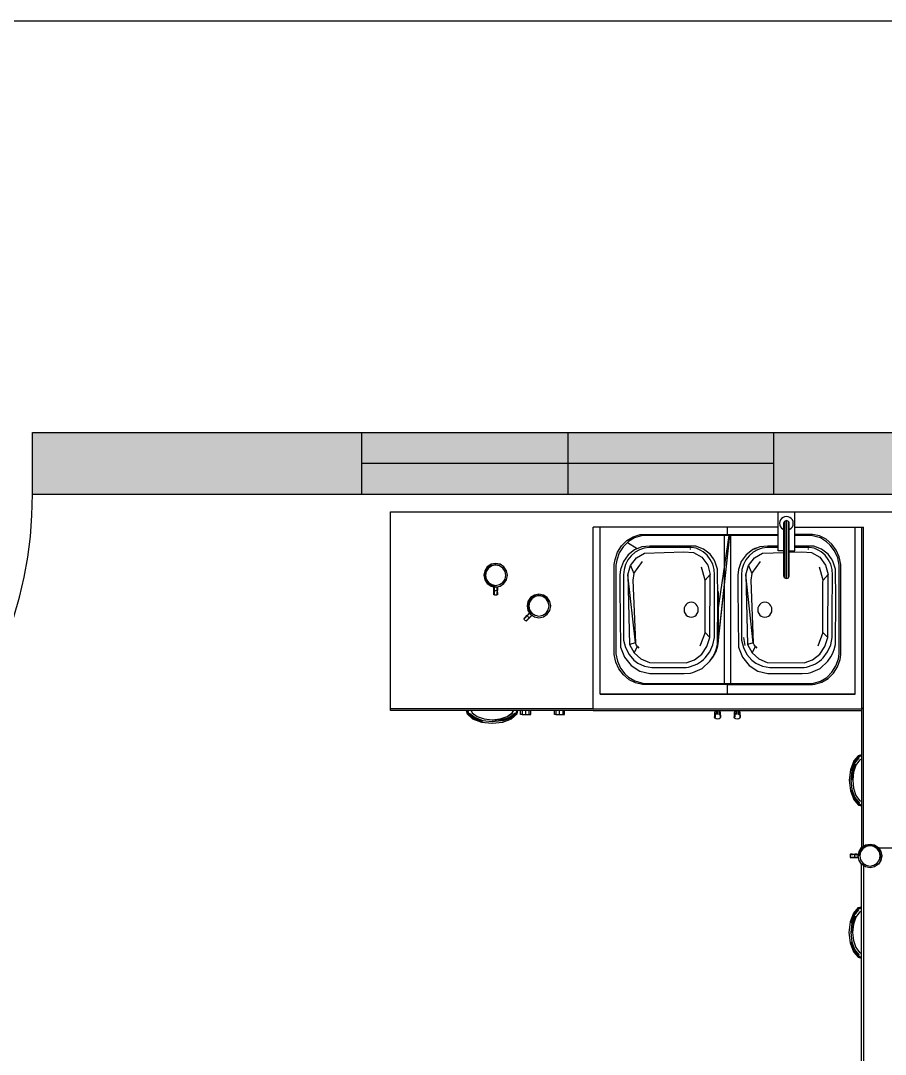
# Model space of a CAD drawing. Header units: millimetres. Extents: x 15734 to 38872, y 8066 to 23066.
# Drawn here: x 35093 to 37193, y 20556 to 23066 of the extents above; entities that cross this region are included whole.
import ezdxf

# ---------------------------------------------------------------- set-up
doc = ezdxf.new("R2010")
doc.units = ezdxf.units.MM
doc.header["$MEASUREMENT"] = 0
doc.layers.get('0').update_dxf_attribs({"color": 4})
for name, color, linetype in [('Door', 6, 'Continuous'), ('Kitchen', 4, 'Continuous'), ('Wall', 10, 'Continuous'), ('Window Glass', 5, 'Continuous')]:
    doc.layers.add(name, color=color, linetype=linetype)

# ---------------------------------------------------------------- blocks, each defined once
blk = doc.blocks.new('m_93')
for p, q in [((-81.644821, -11.251259), (-81.644821, 0)), ((-76.892472, -11.251163), (-76.892472, 0)), ((-193.383694, 0), (0.009966, 0)), ((-193.383694, -57.305479), (-193.383694, 0)), ((-81.181336, -2.815723), (-81.248832, -3.328418)), ((-80.983496, -2.33798), (-81.181336, -2.815723)), ((-80.668855, -1.927828), (-80.983496, -2.33798)), ((-80.25868, -1.612997), (-80.668855, -1.927828)), ((-79.781151, -1.415133), (-80.25868, -1.612997)), ((-80.060745, -3.328705), (-79.828906, -2.768349)), ((-79.268933, -2.536225), (-79.828906, -2.768349)), ((-79.828906, -2.768349), (-79.551769, -2.653408)), ((-79.828906, -2.768349), (-79.828906, -4.889154)), ((-79.268933, -1.347661), (-79.781151, -1.415133)), ((-78.756142, -1.415133), (-79.268933, -1.347661)), ((-79.268933, -4.717469), (-79.268933, -2.536225)), ((-79.268933, -2.536225), (-78.975106, -2.657723)), ((-78.708792, -2.768159), (-79.268933, -2.536225)), ((-78.278613, -1.612997), (-78.756142, -1.415133)), ((-78.708792, -4.888773), (-78.708792, -2.768159)), ((-78.708792, -2.768159), (-78.611827, -3.001952)), ((-78.476572, -3.328037), (-78.708792, -2.768159)), ((-77.868462, -1.927828), (-78.278613, -1.612997)), ((-77.553797, -2.33798), (-77.868462, -1.927828)), ((-77.355957, -2.815723), (-77.553797, -2.33798)), ((-77.288485, -3.328418), (-77.355957, -2.815723)), ((-81.644821, -4.404974), (-134.929395, -4.404974)), ((-134.929395, -56.820798), (-134.929395, -4.404974)), ((-132.975102, -52.528023), (-132.975102, -4.404974)), ((-96.211338, -6.510067), (-96.211338, -4.404974)), ((-81.248832, -3.328418), (-81.181336, -3.841018)), ((-81.181336, -3.841018), (-80.983496, -4.318738)), ((-80.983496, -4.318738), (-80.668855, -4.729008)), ((-80.668855, -4.729008), (-80.25868, -5.043745)), ((-80.25868, -5.043745), (-80.060745, -5.126071)), ((-80.060745, -3.328705), (-79.940534, -3.038096)), ((-80.060745, -5.303311), (-80.060745, -3.328705)), ((-80.059576, -6.335067), (-80.060745, -5.303311)), ((-79.828906, -4.889154), (-79.827643, -5.997371)), ((-79.267669, -5.857324), (-79.268933, -4.717469)), ((-79.267669, -7.16865), (-79.267669, -5.857324)), ((-78.707528, -5.996871), (-78.708792, -4.888773)), ((-78.476572, -5.302643), (-78.476572, -3.328037)), ((-78.476572, -5.125498), (-78.278613, -5.043745)), ((-78.47538, -6.334471), (-78.476572, -5.302643)), ((-78.278613, -5.043745), (-77.868462, -4.729008)), ((-77.868462, -4.729008), (-77.553797, -4.318738)), ((-77.553797, -4.318738), (-77.355957, -3.841018)), ((-77.355957, -3.841018), (-77.288485, -3.328418)), ((-76.892472, -4.404878), (-57.033778, -4.404878)), ((-59.447456, -52.528023), (-59.447456, -4.404878)), ((-57.518363, -56.664157), (-57.518363, -4.404878)), ((-57.033778, -96.397662), (-57.033778, -4.404878)), ((-126.771093, -9.799027), (-125.240517, -8.297848)), ((-124.813175, -8.59034), (-126.321292, -10.069442)), ((-125.240517, -8.297848), (-123.41826, -7.210064)), ((-125.062299, -8.834672), (-122.256923, -10.618758)), ((-123.017764, -7.518553), (-124.813175, -8.59034)), ((-123.41826, -7.210064), (-121.413875, -6.601166)), ((-121.042872, -6.918645), (-123.017764, -7.518553)), ((-121.413875, -6.601166), (-120.71991, -6.510067)), ((-120.359183, -6.828808), (-121.042872, -6.918645)), ((-120.71991, -6.510067), (-96.211338, -6.510067)), ((-96.211338, -6.828808), (-120.359183, -6.828808)), ((-99.059677, -28.937196), (-95.746184, -6.828808)), ((-98.952627, -37.917185), (-95.617295, -6.828808)), ((-98.952627, -37.591982), (-95.620418, -6.828808)), ((-97.129894, -49.501848), (-97.129894, -6.828808)), ((-96.252919, -6.510734), (-94.994927, -6.510067)), ((-96.252919, -6.828808), (-96.252919, -6.510734)), ((-81.644821, -6.828808), (-96.252919, -6.828808)), ((-96.211338, -6.510067), (-96.211338, -6.828808)), ((-95.292568, -49.501848), (-95.292568, -6.828808)), ((-94.994927, -6.510067), (-81.644821, -6.510067)), ((-80.059576, -7.522058), (-80.059576, -6.335067)), ((-80.058503, -8.824014), (-80.059576, -7.522058)), ((-80.058503, -10.196376), (-80.058503, -8.824014)), ((-79.827643, -5.997371), (-79.827643, -7.272267)), ((-79.827643, -7.272267), (-79.82657, -8.670592)), ((-79.82657, -8.670592), (-79.82657, -10.144639)), ((-79.266596, -8.606839), (-79.267669, -7.16865)), ((-79.266596, -10.122943), (-79.266596, -8.606839)), ((-78.707528, -7.271862), (-78.707528, -5.996871)), ((-78.706455, -8.670115), (-78.707528, -7.271862)), ((-78.706455, -10.144138), (-78.706455, -8.670115)), ((-78.47538, -8.823347), (-78.47538, -6.334471)), ((-78.47383, -10.195708), (-78.47538, -8.823347)), ((-71.744228, -6.510067), (-76.892472, -6.510067)), ((-72.104979, -6.828808), (-76.892472, -6.828808)), ((-69.468761, -7.558799), (-72.104979, -6.828808)), ((-69.714737, -6.985926), (-71.744228, -6.510067)), ((-67.838478, -7.934189), (-69.714737, -6.985926)), ((-67.689443, -8.640241), (-69.468761, -7.558799)), ((-66.211725, -9.305954), (-67.838478, -7.934189)), ((-66.653896, -9.583592), (-67.689443, -8.640241)), ((-128.66416, -13.712215), (-127.935744, -11.640811)), ((-127.468753, -11.884069), (-128.186417, -13.924908)), ((-127.935744, -11.640811), (-126.771093, -9.799027)), ((-126.321292, -10.069442), (-127.468753, -11.884069)), ((-123.055268, -10.939359), (-124.895907, -12.405562)), ((-122.904206, -11.687684), (-124.017, -12.664556)), ((-120.902348, -10.074615), (-123.055268, -10.939359)), ((-121.631646, -10.944915), (-122.904206, -11.687684)), ((-122.487498, -13.279986), (-120.144725, -11.912608)), ((-120.257998, -10.470414), (-121.631646, -10.944915)), ((-118.607521, -9.879589), (-120.902348, -10.074615)), ((-118.825007, -10.276174), (-120.257998, -10.470414)), ((-120.144725, -11.912608), (-108.87568, -11.554599)), ((-108.20849, -10.286903), (-118.825007, -10.276174)), ((-108.94835, -9.879589), (-118.607521, -9.879589)), ((-105.356741, -9.953999), (-108.94835, -9.879589)), ((-108.87568, -11.554599), (-106.098628, -11.785054)), ((-106.732321, -10.25517), (-108.20849, -10.286903)), ((-107.124424, -10.667371), (-106.807614, -10.693741)), ((-105.287099, -10.535645), (-106.732321, -10.25517)), ((-106.098628, -11.785054), (-103.687883, -13.126278)), ((-103.140807, -10.76436), (-105.356741, -9.953999)), ((-103.917194, -11.119723), (-105.287099, -10.535645)), ((-103.279209, -11.519527), (-103.917194, -11.119723)), ((-102.13995, -12.506151), (-103.279209, -11.519527)), ((-101.252628, -12.23731), (-103.140807, -10.76436)), ((-89.048839, -10.939359), (-90.889454, -12.405562)), ((-88.897753, -11.687684), (-90.010548, -12.664556)), ((-89.163757, -11.03096), (-89.062786, -10.846185)), ((-89.062786, -10.846185), (-89.102936, -10.982513)), ((-89.062786, -10.846185), (-88.941026, -10.801768)), ((-86.895895, -10.074615), (-89.048839, -10.939359)), ((-88.941026, -10.801768), (-88.488579, -10.63652)), ((-87.625194, -10.944915), (-88.897753, -11.687684)), ((-88.488579, -10.63652), (-88.363481, -10.605263)), ((-88.481045, -13.279986), (-86.138273, -11.912608)), ((-87.977052, -10.508895), (-88.363481, -10.605263)), ((-88.363481, -10.605263), (-88.113284, -10.542869)), ((-88.113284, -10.542869), (-87.977052, -10.508895)), ((-86.251569, -10.470414), (-87.625194, -10.944915)), ((-84.601069, -9.879589), (-86.895895, -10.074615)), ((-84.818459, -10.276174), (-86.251569, -10.470414)), ((-86.138273, -11.912608), (-80.057311, -11.719441)), ((-81.644821, -10.279393), (-84.818459, -10.276174)), ((-81.644821, -9.879589), (-84.601069, -9.879589)), ((-81.563854, -11.251259), (-81.644821, -11.251259)), ((-81.326461, -11.251259), (-81.563854, -11.251259)), ((-80.94883, -11.251259), (-81.326461, -11.251259)), ((-80.456734, -11.251259), (-80.94883, -11.251259)), ((-80.058503, -11.251259), (-80.456734, -11.251259)), ((-80.057431, -11.592579), (-80.058503, -10.196376)), ((-80.057431, -12.96494), (-80.057431, -11.592579)), ((-79.82657, -10.144639), (-79.825378, -11.644149)), ((-79.825378, -11.644149), (-79.825378, -13.118171)), ((-79.265332, -11.66532), (-79.266596, -10.122943)), ((-79.265332, -13.181448), (-79.265332, -11.66532)), ((-78.705263, -11.643648), (-78.706455, -10.144138)), ((-78.705263, -13.117671), (-78.705263, -11.643648)), ((-78.47383, -11.591887), (-78.47383, -10.195708)), ((-78.47383, -11.251259), (-76.973439, -11.251259)), ((-78.472758, -12.964248), (-78.47383, -11.591887)), ((-78.47333, -11.669039), (-74.869228, -11.554599)), ((-76.973439, -11.251259), (-76.892472, -11.251163)), ((-74.941898, -9.879589), (-76.892472, -9.879589)), ((-74.202061, -10.286903), (-76.892472, -10.284185)), ((-71.350289, -9.953999), (-74.941898, -9.879589)), ((-74.869228, -11.554599), (-72.092176, -11.785054)), ((-72.725868, -10.25517), (-74.202061, -10.286903)), ((-73.117972, -10.667371), (-72.801161, -10.693741)), ((-71.28067, -10.535645), (-72.725868, -10.25517)), ((-72.092176, -11.785054), (-69.681454, -13.126278)), ((-69.134379, -10.76436), (-71.350289, -9.953999)), ((-69.910741, -11.119723), (-71.28067, -10.535645)), ((-69.272757, -11.519527), (-69.910741, -11.119723)), ((-68.133593, -12.506151), (-69.272757, -11.519527)), ((-67.246294, -12.23731), (-69.134379, -10.76436)), ((-65.379095, -11.283111), (-66.653896, -9.583592)), ((-64.91797, -11.030864), (-66.211725, -9.305954)), ((-64.498043, -13.24327), (-65.379095, -11.283111)), ((-64.023638, -13.020301), (-64.91797, -11.030864)), ((-163.089252, -14.885258), (-164.394141, -15.14492)), ((-161.784375, -15.14492), (-163.089252, -14.885258)), ((-128.889561, -15.172171), (-128.66416, -13.712215)), ((-128.186417, -13.924908), (-128.408504, -15.363383)), ((-126.278711, -14.357233), (-127.094341, -16.639948)), ((-124.895907, -12.405562), (-126.278711, -14.357233)), ((-124.938274, -13.844442), (-125.638867, -15.193748)), ((-124.017, -12.664556), (-124.938274, -13.844442)), ((-124.188566, -15.460062), (-122.487498, -13.279986)), ((-123.255372, -17.836904), (-120.758486, -14.310741)), ((-103.687883, -13.126278), (-101.970697, -15.357136)), ((-101.209474, -13.714051), (-102.13995, -12.506151)), ((-100.264073, -13.520598), (-101.252628, -12.23731)), ((-100.521684, -15.103817), (-101.209474, -13.714051)), ((-99.863577, -14.239263), (-100.264073, -13.520598)), ((-99.099207, -16.588759), (-99.863577, -14.239263)), ((-92.272258, -14.357233), (-93.087888, -16.639948)), ((-90.889454, -12.405562), (-92.272258, -14.357233)), ((-90.931845, -13.844442), (-91.632414, -15.193748)), ((-90.010548, -12.664556), (-90.931845, -13.844442)), ((-90.182138, -15.460062), (-88.481045, -13.279986)), ((-89.24892, -17.836904), (-86.752057, -14.310741)), ((-80.056358, -14.266801), (-80.057431, -12.96494)), ((-80.056358, -16.485643), (-80.056358, -14.266801)), ((-79.825378, -13.118171), (-79.824305, -14.516401)), ((-79.824305, -14.516401), (-79.824305, -16.899514)), ((-79.264164, -14.619636), (-79.265332, -13.181448)), ((-79.264164, -17.070794), (-79.264164, -14.619636)), ((-78.704095, -14.51602), (-78.705263, -13.117671)), ((-78.704095, -16.899109), (-78.704095, -14.51602)), ((-78.472758, -15.453219), (-78.472758, -12.964248)), ((-69.681454, -13.126278), (-67.964268, -15.357136)), ((-67.202926, -13.714051), (-68.133593, -12.506151)), ((-66.25762, -13.520598), (-67.246294, -12.23731)), ((-66.515231, -15.103817), (-67.202926, -13.714051)), ((-65.857029, -14.239263), (-66.25762, -13.520598)), ((-65.092778, -16.588759), (-65.857029, -14.239263)), ((-64.055658, -15.363383), (-64.498043, -13.24327)), ((-63.574815, -15.172171), (-64.023638, -13.020301)), ((-166.239548, -16.990828), (-166.499114, -18.296098)), ((-165.500391, -15.88428), (-166.239548, -16.990828)), ((-166.205073, -18.296098), (-165.96787, -17.103314)), ((-165.96787, -17.103314), (-166.112209, -17.043543)), ((-165.789449, -17.177248), (-166.012013, -18.296098)), ((-165.96787, -17.103314), (-165.292478, -16.092181)), ((-165.155959, -16.228819), (-165.789449, -17.177248)), ((-164.394141, -15.14492), (-165.500391, -15.88428)), ((-165.292478, -16.092181), (-165.402925, -15.981745)), ((-165.292478, -16.092181), (-164.281643, -15.416598)), ((-164.207709, -15.595126), (-165.155959, -16.228819)), ((-164.281643, -15.416598), (-164.341402, -15.272259)), ((-164.281643, -15.416598), (-163.089252, -15.179395)), ((-163.089252, -15.372562), (-164.207709, -15.595126)), ((-163.089252, -15.179395), (-163.089252, -15.023136)), ((-163.089252, -15.179395), (-161.896873, -15.416598)), ((-161.970794, -15.595126), (-163.089252, -15.372562)), ((-161.022556, -16.228819), (-161.970794, -15.595126)), ((-160.678125, -15.88428), (-161.784375, -15.14492)), ((-160.389066, -17.177248), (-161.022556, -16.228819)), ((-159.938967, -16.990828), (-160.678125, -15.88428)), ((-160.166502, -18.296098), (-160.389066, -17.177248)), ((-159.679389, -18.296098), (-159.938967, -16.990828)), ((-128.889561, -41.158485), (-128.889561, -15.172171)), ((-128.408504, -15.363383), (-128.408504, -40.967178)), ((-127.094341, -16.639948), (-127.288962, -18.254089)), ((-126.086331, -16.6502), (-126.269532, -18.169617)), ((-125.638867, -15.193748), (-126.086331, -16.6502)), ((-125.015927, -18.150091), (-124.188566, -15.460062)), ((-124.188566, -15.460062), (-123.255372, -17.836904)), ((-123.255372, -17.836904), (-123.567963, -19.721961)), ((-102.6963, -19.711137), (-103.710342, -16.002345)), ((-101.970697, -15.357136), (-101.215244, -18.122959)), ((-100.112987, -16.602158), (-100.521684, -15.103817)), ((-99.994731, -18.156743), (-100.112987, -16.602158)), ((-99.029112, -25.202059), (-99.099207, -16.588759)), ((-93.087888, -16.639948), (-93.282509, -18.254089)), ((-92.079878, -16.6502), (-92.263079, -18.169617)), ((-91.632414, -15.193748), (-92.079878, -16.6502)), ((-91.009474, -18.150091), (-90.182138, -15.460062)), ((-90.182138, -15.460062), (-89.24892, -17.836904)), ((-89.24892, -17.836904), (-89.561534, -19.721961)), ((-80.055166, -17.326951), (-80.056358, -16.485643)), ((-80.055166, -18.46025), (-80.055166, -17.326951)), ((-79.824305, -16.899514), (-79.822946, -17.803216)), ((-79.822946, -17.803216), (-79.822946, -19.020319)), ((-79.262781, -18.000292), (-79.264164, -17.070794)), ((-78.702832, -17.802739), (-78.704095, -16.899109)), ((-78.702832, -19.019913), (-78.702832, -17.802739)), ((-78.471375, -16.484952), (-78.472758, -15.453219)), ((-78.471375, -18.459558), (-78.471375, -16.484952)), ((-68.689847, -19.711137), (-69.703913, -16.002345)), ((-67.964268, -15.357136), (-67.208791, -18.122959)), ((-66.10663, -16.602158), (-66.515231, -15.103817)), ((-65.988279, -18.156743), (-66.10663, -16.602158)), ((-65.02266, -25.202059), (-65.092778, -16.588759)), ((-64.055658, -40.967178), (-64.055658, -15.363383)), ((-63.574815, -41.158485), (-63.574815, -15.172171)), ((-166.499114, -18.296098), (-166.239548, -19.601273)), ((-166.361332, -18.296098), (-166.205073, -18.296098)), ((-166.239548, -19.601273), (-165.500391, -20.707822)), ((-166.205073, -18.296098), (-165.96787, -19.488764)), ((-165.96787, -19.488764), (-166.112209, -19.548535)), ((-166.012013, -18.296098), (-165.789449, -19.414854)), ((-165.96787, -19.488764), (-165.292478, -20.499897)), ((-165.789449, -19.414854), (-165.155959, -20.363283)), ((-165.500391, -20.707822), (-164.394141, -21.447158)), ((-165.292478, -20.499897), (-165.402925, -20.610356)), ((-165.292478, -20.499897), (-164.281643, -21.17548)), ((-165.155959, -20.363283), (-164.207709, -20.997071)), ((-161.970794, -20.997071), (-161.022556, -20.363283)), ((-161.784375, -21.447158), (-160.678125, -20.707822)), ((-161.022556, -20.363283), (-160.389066, -19.414854)), ((-160.678125, -20.707822), (-159.938967, -19.601273)), ((-160.389066, -19.414854), (-160.166502, -18.296098)), ((-159.938967, -19.601273), (-159.679389, -18.296098)), ((-127.288962, -18.254089), (-127.278233, -19.073152)), ((-127.278233, -19.073152), (-127.278233, -22.137594)), ((-126.269532, -18.169617), (-126.25947, -36.247849)), ((-125.015927, -18.150091), (-124.501753, -38.291406)), ((-122.817374, -37.795305), (-125.015927, -18.150091)), ((-123.567963, -19.721961), (-122.817374, -37.795305)), ((-102.73993, -20.365429), (-102.6963, -19.711137)), ((-102.73993, -34.813666), (-102.73993, -20.365429)), ((-101.215244, -18.122959), (-102.6963, -19.711137)), ((-101.335836, -36.286235), (-101.215244, -18.122959)), ((-100.046969, -29.345798), (-99.994731, -18.156743)), ((-93.282509, -18.254089), (-93.27178, -19.073152)), ((-93.27178, -19.073152), (-93.27178, -22.137594)), ((-92.263079, -18.169617), (-92.253018, -36.247849)), ((-91.009474, -18.150091), (-90.495301, -38.291406)), ((-88.810945, -37.795305), (-91.009474, -18.150091)), ((-89.561534, -19.721961), (-88.810945, -37.795305)), ((-79.822946, -19.020319), (-80.055166, -18.46025)), ((-79.822946, -19.020319), (-79.262781, -19.252157)), ((-79.262781, -19.252157), (-79.262781, -18.000292)), ((-79.262781, -19.252157), (-78.702832, -19.019913)), ((-78.702832, -19.019913), (-78.471375, -18.459558)), ((-68.733502, -20.365429), (-68.689847, -19.711137)), ((-68.733502, -34.813666), (-68.733502, -20.365429)), ((-67.208791, -18.122959), (-68.689847, -19.711137)), ((-67.329502, -36.286235), (-67.208791, -18.122959)), ((-66.040421, -29.345798), (-65.988279, -18.156743)), ((-164.394141, -21.447158), (-163.089252, -21.706843)), ((-164.281643, -21.17548), (-164.341402, -21.319818)), ((-164.281643, -21.17548), (-163.089252, -21.412682)), ((-164.207709, -20.997071), (-163.089252, -21.219635)), ((-163.561225, -23.914551), (-163.561225, -21.612882)), ((-163.561225, -22.087407), (-163.495994, -22.056937)), ((-163.561225, -22.696471), (-163.495994, -22.696471)), ((-163.561225, -23.305559), (-163.495994, -23.335933)), ((-163.537205, -21.617675), (-163.532913, -21.618557)), ((-163.532913, -21.618557), (-163.525582, -21.620011)), ((-163.495994, -22.056937), (-163.495994, -21.625876)), ((-163.317681, -22.034669), (-163.495994, -22.056937)), ((-163.495994, -22.056937), (-163.495994, -22.696471)), ((-163.495994, -22.696471), (-163.495994, -23.335933)), ((-163.495994, -22.696471), (-162.652242, -22.696471)), ((-163.495994, -23.335933), (-163.495994, -23.804092)), ((-163.495994, -23.335933), (-163.317681, -23.358297)), ((-163.317681, -21.661424), (-163.445998, -21.635842)), ((-163.089252, -21.706843), (-163.317681, -21.661424)), ((-163.089252, -21.219635), (-161.970794, -20.997071)), ((-163.089252, -21.706843), (-161.784375, -21.447158)), ((-162.947464, -21.678614), (-162.652242, -21.619916)), ((-162.830568, -21.655369), (-162.622357, -21.613955)), ((-162.652242, -22.056937), (-162.830568, -22.034669)), ((-162.652242, -23.335933), (-162.830568, -23.358297)), ((-162.622357, -21.613955), (-162.652242, -21.619916)), ((-162.652242, -21.619916), (-162.652242, -22.056937)), ((-162.652242, -22.696471), (-162.652242, -22.056937)), ((-162.652242, -22.056937), (-162.587011, -22.087407)), ((-162.652242, -22.696471), (-162.652242, -23.335933)), ((-162.587011, -22.696471), (-162.652242, -22.696471)), ((-162.652242, -23.335933), (-162.587011, -23.305559)), ((-162.652242, -23.804092), (-162.652242, -23.335933)), ((-162.622357, -21.613955), (-162.587011, -21.606922)), ((-162.587011, -21.606922), (-162.587011, -22.087407)), ((-162.587011, -22.087407), (-162.587011, -22.696471)), ((-162.587011, -23.305559), (-162.587011, -22.696471)), ((-162.587011, -23.305559), (-162.587011, -23.914551)), ((-150.619531, -23.738074), (-151.92442, -23.997664)), ((-149.314642, -23.997664), (-150.619531, -23.738074)), ((-127.278233, -22.137594), (-127.075196, -39.026761)), ((-99.047756, -22.915721), (-98.952627, -23.132515)), ((-98.952627, -23.132515), (-98.952627, -37.591982)), ((-93.27178, -22.137594), (-93.068743, -39.026761)), ((-163.495994, -23.975491), (-163.561225, -23.914551)), ((-163.317681, -24.020123), (-163.495994, -23.975491)), ((-163.074124, -24.036431), (-163.317681, -24.020123)), ((-162.830568, -24.020123), (-163.074124, -24.036431)), ((-162.652242, -23.975491), (-162.830568, -24.020123)), ((-162.587011, -23.914551), (-162.652242, -23.975491)), ((-153.769827, -25.843548), (-154.029393, -27.148819)), ((-153.030658, -24.737), (-153.769827, -25.843548)), ((-153.735352, -27.148819), (-153.498245, -25.956154)), ((-153.498245, -25.956154), (-153.642583, -25.896287)), ((-153.319812, -26.030087), (-153.54228, -27.148819)), ((-153.498245, -25.956154), (-152.822757, -24.94502)), ((-152.686239, -25.081539), (-153.319812, -26.030087)), ((-151.92442, -23.997664), (-153.030658, -24.737)), ((-152.822757, -24.94502), (-152.933193, -24.834466)), ((-152.822757, -24.94502), (-151.81191, -24.269438)), ((-151.738096, -24.447846), (-152.686239, -25.081539)), ((-151.81191, -24.269438), (-151.871681, -24.125004)), ((-151.81191, -24.269438), (-150.619531, -24.032116)), ((-150.619531, -24.225282), (-151.738096, -24.447846)), ((-150.619531, -24.032116), (-150.619531, -23.87588)), ((-150.619531, -24.032116), (-149.427247, -24.269438)), ((-149.501062, -24.447846), (-150.619531, -24.225282)), ((-148.552919, -25.081539), (-149.501062, -24.447846)), ((-149.427247, -24.269438), (-149.36738, -24.125004)), ((-149.427247, -24.269438), (-148.4164, -24.94502)), ((-148.208499, -24.737), (-149.314642, -23.997664)), ((-147.919345, -26.030087), (-148.552919, -25.081539)), ((-148.4164, -24.94502), (-148.305869, -24.834466)), ((-148.4164, -24.94502), (-147.740913, -25.956154)), ((-147.46933, -25.843548), (-148.208499, -24.737)), ((-147.696877, -27.148819), (-147.919345, -26.030087)), ((-147.209764, -27.148819), (-147.46933, -25.843548)), ((-108.172655, -26.703715), (-108.497763, -27.152824)), ((-107.749129, -26.359081), (-108.172655, -26.703715)), ((-107.255769, -26.142382), (-107.749129, -26.359081)), ((-106.726456, -26.068544), (-107.255769, -26.142382)), ((-106.197071, -26.142382), (-106.726456, -26.068544)), ((-105.703807, -26.359081), (-106.197071, -26.142382)), ((-105.280185, -26.703715), (-105.703807, -26.359081)), ((-104.955173, -27.152824), (-105.280185, -26.703715)), ((-99.135638, -38.234377), (-99.029112, -25.202059)), ((-86.9416, -26.703715), (-87.266612, -27.152824)), ((-86.517978, -26.359081), (-86.9416, -26.703715)), ((-86.024714, -26.142382), (-86.517978, -26.359081)), ((-85.495305, -26.068544), (-86.024714, -26.142382)), ((-84.965921, -26.142382), (-85.495305, -26.068544)), ((-84.472657, -26.359081), (-84.965921, -26.142382)), ((-84.04913, -26.703715), (-84.472657, -26.359081)), ((-83.724022, -27.152824), (-84.04913, -26.703715)), ((-65.12909, -38.234377), (-65.02266, -25.202059)), ((-154.06406, -29.926562), (-153.633499, -29.495907)), ((-154.029393, -27.148819), (-153.769827, -28.454089)), ((-153.565812, -29.520511), (-154.017878, -29.972648)), ((-153.891802, -27.148819), (-153.735352, -27.148819)), ((-153.769827, -28.454089), (-153.030658, -29.560637)), ((-153.735352, -27.148819), (-153.498245, -28.341508)), ((-153.498245, -28.341508), (-153.642583, -28.401375)), ((-153.633499, -29.495907), (-153.298044, -29.160356)), ((-153.633499, -29.495907), (-153.565812, -29.520511)), ((-153.261137, -29.215717), (-153.565812, -29.520511)), ((-153.565812, -29.520511), (-153.423929, -29.630851)), ((-153.54228, -27.148819), (-153.319812, -28.267574)), ((-153.498245, -28.341508), (-152.822757, -29.352641)), ((-153.319812, -28.267574), (-152.686239, -29.216122)), ((-153.279209, -29.188561), (-153.261137, -29.215717)), ((-153.261137, -29.215717), (-153.191209, -29.320311)), ((-153.030658, -29.560637), (-151.92442, -30.299997)), ((-152.916026, -29.637313), (-152.811432, -29.707217)), ((-152.811432, -29.707217), (-152.667475, -29.803419)), ((-152.686239, -29.216122), (-151.738096, -29.849791)), ((-149.501062, -29.849791), (-148.552919, -29.216122)), ((-149.314642, -30.299997), (-148.208499, -29.560637)), ((-148.552919, -29.216122), (-147.919345, -28.267574)), ((-148.208499, -29.560637), (-147.46933, -28.454089)), ((-147.919345, -28.267574), (-147.696877, -27.148819)), ((-147.46933, -28.454089), (-147.209764, -27.148819)), ((-108.70204, -27.675867), (-108.771777, -28.237104)), ((-108.771777, -28.237104), (-108.70204, -28.798437)), ((-108.497763, -27.152824), (-108.70204, -27.675867)), ((-108.70204, -28.798437), (-108.497763, -29.32148)), ((-108.497763, -29.32148), (-108.172655, -29.770612)), ((-108.172655, -29.770612), (-107.749129, -30.115223)), ((-105.703807, -30.115223), (-105.280185, -29.770612)), ((-105.280185, -29.770612), (-104.955173, -29.32148)), ((-104.750777, -27.675867), (-104.955173, -27.152824)), ((-104.955173, -29.32148), (-104.750777, -28.798437)), ((-104.681158, -28.237104), (-104.750777, -27.675867)), ((-104.750777, -28.798437), (-104.681158, -28.237104)), ((-100.046969, -36.247754), (-100.046969, -29.345798)), ((-87.470889, -27.675867), (-87.540627, -28.237104)), ((-87.540627, -28.237104), (-87.470889, -28.798437)), ((-87.266612, -27.152824), (-87.470889, -27.675867)), ((-87.470889, -28.798437), (-87.266612, -29.32148)), ((-87.266612, -29.32148), (-86.9416, -29.770612)), ((-86.9416, -29.770612), (-86.517978, -30.115223)), ((-84.472657, -30.115223), (-84.04913, -29.770612)), ((-84.04913, -29.770612), (-83.724022, -29.32148)), ((-83.519721, -27.675867), (-83.724022, -27.152824)), ((-83.724022, -29.32148), (-83.519721, -28.798437)), ((-83.450008, -28.237104), (-83.519721, -27.675867)), ((-83.519721, -28.798437), (-83.450008, -28.237104)), ((-66.040421, -36.247754), (-66.040421, -29.345798)), ((-154.809761, -30.672455), (-154.925108, -30.787897)), ((-154.925108, -30.787897), (-154.92208, -30.877137)), ((-154.92208, -30.877137), (-154.827547, -31.034755)), ((-154.827547, -31.034755), (-154.666806, -31.218552)), ((-154.49462, -30.357217), (-154.809761, -30.672455)), ((-154.800868, -30.755949), (-154.469919, -30.424905)), ((-154.666806, -31.218552), (-154.483009, -31.379294)), ((-154.49462, -30.357217), (-154.06406, -29.926562)), ((-154.469919, -30.424905), (-154.49462, -30.357217)), ((-154.483009, -31.379294), (-154.325485, -31.473827)), ((-154.017878, -29.972648), (-154.469919, -30.424905)), ((-154.469919, -30.424905), (-154.359675, -30.566787)), ((-154.325485, -31.473827), (-154.236222, -31.47695)), ((-154.236222, -31.47695), (-154.120899, -31.361532)), ((-153.873349, -31.021666), (-154.204297, -31.352734)), ((-154.120899, -31.361532), (-153.805661, -31.046295)), ((-154.06406, -29.926562), (-154.017878, -29.972648)), ((-154.017878, -29.972648), (-153.891802, -30.098819)), ((-153.873349, -31.021666), (-154.015231, -30.911326)), ((-153.891802, -30.098819), (-153.719521, -30.271101)), ((-153.421283, -30.569434), (-153.873349, -31.021666)), ((-153.805661, -31.046295), (-153.873349, -31.021666)), ((-153.805661, -31.046295), (-153.375101, -30.615616)), ((-153.719521, -30.271101), (-153.547359, -30.443358)), ((-153.547359, -30.443358), (-153.421283, -30.569434)), ((-153.421283, -30.569434), (-152.969241, -30.117273)), ((-153.375101, -30.615616), (-153.421283, -30.569434)), ((-153.375101, -30.615616), (-152.944541, -30.18496)), ((-152.969241, -30.117273), (-153.079486, -29.97539)), ((-152.969241, -30.117273), (-152.660251, -29.808211)), ((-152.944541, -30.18496), (-152.969241, -30.117273)), ((-152.944541, -30.18496), (-152.6294, -29.869628)), ((-152.6294, -29.869628), (-152.60489, -29.845214)), ((-152.60489, -29.845214), (-152.60849, -29.842782)), ((-151.92442, -30.299997), (-150.619531, -30.559563)), ((-151.738096, -29.849791), (-150.619531, -30.072355)), ((-150.619531, -30.072355), (-149.501062, -29.849791)), ((-150.619531, -30.559563), (-149.314642, -30.299997)), ((-107.749129, -30.115223), (-107.255769, -30.331921)), ((-107.255769, -30.331921), (-106.726456, -30.40576)), ((-106.726456, -30.40576), (-106.197071, -30.331921)), ((-106.197071, -30.331921), (-105.703807, -30.115223)), ((-86.517978, -30.115223), (-86.024714, -30.331921)), ((-86.024714, -30.331921), (-85.495305, -30.40576)), ((-85.495305, -30.40576), (-84.965921, -30.331921)), ((-84.965921, -30.331921), (-84.472657, -30.115223)), ((-102.73993, -34.813666), (-104.1919, -38.771486)), ((-101.335836, -36.286235), (-102.73993, -34.813666)), ((-68.733502, -34.813666), (-70.185447, -38.771486)), ((-67.329502, -36.286235), (-68.733502, -34.813666)), ((-126.25947, -36.247849), (-126.191998, -36.990428)), ((-126.191998, -36.990428), (-125.656629, -39.140439)), ((-122.817374, -37.795305), (-124.501753, -38.291406)), ((-124.501753, -38.291406), (-123.163963, -40.646767)), ((-122.535062, -38.341498), (-122.817374, -37.795305)), ((-122.211814, -38.861608), (-122.535062, -38.341498)), ((-102.17197, -38.847851), (-101.335836, -36.286235)), ((-101.395703, -40.379691), (-100.500107, -38.394928)), ((-100.500107, -38.394928), (-100.046969, -36.247754)), ((-99.510551, -39.741111), (-99.135638, -38.234377)), ((-99.080563, -38.732028), (-99.047756, -38.576078)), ((-99.047756, -38.576078), (-99.037195, -38.526654)), ((-99.037195, -38.526654), (-99.035263, -38.517379)), ((-99.035263, -38.517379), (-99.002838, -38.28144)), ((-99.002838, -38.28144), (-98.990822, -38.194132)), ((-98.990822, -38.194132), (-98.952627, -37.917185)), ((-92.253018, -36.247849), (-92.185545, -36.990428)), ((-92.185545, -36.990428), (-91.6502, -39.140439)), ((-91.687608, -36.20038), (-91.292978, -38.549614)), ((-88.810945, -37.795305), (-90.495301, -38.291406)), ((-90.495301, -38.291406), (-89.15751, -40.646767)), ((-88.52861, -38.341498), (-88.810945, -37.795305)), ((-88.205362, -38.861608), (-88.52861, -38.341498)), ((-68.165612, -38.847851), (-67.329502, -36.286235)), ((-67.38925, -40.379691), (-66.493559, -38.394928)), ((-66.493559, -38.394928), (-66.040421, -36.247754)), ((-65.504098, -39.741111), (-65.12909, -38.234377)), ((-128.440619, -43.310356), (-128.889561, -41.158485)), ((-128.408504, -40.967178), (-127.966213, -43.087411)), ((-127.075196, -39.026761), (-125.974512, -41.949606)), ((-125.656629, -39.140439), (-124.645114, -41.096687)), ((-124.645114, -41.096687), (-123.223448, -42.731547)), ((-123.163963, -40.646767), (-122.211814, -38.861608)), ((-123.163963, -40.646767), (-121.19081, -42.424011)), ((-122.211814, -38.861608), (-121.851063, -39.350486)), ((-105.752826, -42.644524), (-103.690338, -41.03477)), ((-103.690338, -41.03477), (-102.17197, -38.847851)), ((-102.688074, -42.101073), (-101.395703, -40.379691)), ((-100.461912, -41.849708), (-100.094247, -41.171288)), ((-100.385165, -41.82198), (-100.281453, -41.660165)), ((-100.281453, -41.660165), (-100.211907, -41.551757)), ((-100.211907, -41.551757), (-100.180459, -41.502642)), ((-100.180459, -41.502642), (-100.063467, -41.3203)), ((-100.094247, -41.171288), (-99.776745, -40.467381)), ((-100.063467, -41.3203), (-99.986816, -41.178703)), ((-99.986816, -41.178703), (-99.90995, -41.037011)), ((-99.90995, -41.037011), (-99.884677, -40.990233)), ((-99.884677, -40.990233), (-99.882126, -40.985536)), ((-99.882126, -40.985536), (-99.778509, -40.794325)), ((-99.778509, -40.794325), (-99.732805, -40.692973)), ((-99.776745, -40.467381), (-99.510551, -39.741111)), ((-99.732805, -40.692973), (-99.650193, -40.509963)), ((-99.650193, -40.509963), (-99.645901, -40.500378)), ((-99.645901, -40.500378), (-99.62821, -40.46123)), ((-99.62821, -40.46123), (-99.621773, -40.446973)), ((-99.621773, -40.446973), (-99.532318, -40.248632)), ((-99.532318, -40.248632), (-99.450875, -40.026354)), ((-99.450875, -40.026354), (-99.433399, -39.978718)), ((-99.433399, -39.978718), (-99.421191, -39.945411)), ((-99.421191, -39.945411), (-99.400974, -39.890241)), ((-99.400974, -39.890241), (-99.33877, -39.720702)), ((-99.33877, -39.720702), (-99.325872, -39.685535)), ((-99.325872, -39.685535), (-99.284363, -39.541101)), ((-99.284363, -39.541101), (-99.270988, -39.494443)), ((-99.270988, -39.494443), (-99.236512, -39.374304)), ((-99.236512, -39.374304), (-99.2203, -39.317774)), ((-99.2203, -39.317774), (-99.198246, -39.241123)), ((-99.198246, -39.241123), (-99.159956, -39.107704)), ((-99.159956, -39.107704), (-99.148917, -39.055657)), ((-99.148917, -39.055657), (-99.09277, -38.789749)), ((-99.09277, -38.789749), (-99.086714, -38.761043)), ((-99.086714, -38.761043), (-99.080563, -38.732028)), ((-93.068743, -39.026761), (-91.96806, -41.949606)), ((-91.6502, -39.140439), (-90.638662, -41.096687)), ((-90.638662, -41.096687), (-89.216996, -42.731547)), ((-89.15751, -40.646767), (-88.205362, -38.861608)), ((-89.15751, -40.646767), (-87.184382, -42.424011)), ((-88.205362, -38.861608), (-87.844634, -39.350486)), ((-71.746397, -42.644524), (-69.683886, -41.03477)), ((-69.683886, -41.03477), (-68.165612, -38.847851)), ((-68.681646, -42.101073), (-67.38925, -40.379691)), ((-66.45546, -41.849708), (-66.08789, -41.171288)), ((-66.08789, -41.171288), (-65.770316, -40.467381)), ((-65.770316, -40.467381), (-65.504098, -39.741111)), ((-64.277745, -42.405653), (-64.055658, -40.967178)), ((-63.800001, -42.618465), (-63.574815, -41.158485)), ((-127.546287, -45.299792), (-128.440619, -43.310356)), ((-127.966213, -43.087411), (-127.085066, -45.047545)), ((-125.974512, -41.949606), (-124.052835, -44.34824)), ((-124.052835, -44.34824), (-121.505857, -45.974517)), ((-123.223448, -42.731547), (-122.083497, -43.600297)), ((-122.083497, -43.600297), (-120.16573, -44.509268)), ((-121.19081, -42.424011), (-118.786335, -43.441891)), ((-120.16573, -44.509268), (-118.097854, -44.901466)), ((-118.786335, -43.441891), (-108.168745, -43.531155)), ((-108.168745, -43.531155), (-105.752826, -42.644524)), ((-107.521081, -44.795108), (-105.538774, -44.155168)), ((-105.538774, -44.155168), (-104.913855, -43.838286)), ((-104.913855, -43.838286), (-104.311514, -43.471384)), ((-104.311514, -43.471384), (-103.737116, -43.057322)), ((-103.737116, -43.057322), (-103.195215, -42.599797)), ((-103.559757, -45.134282), (-101.335836, -43.107223)), ((-103.195215, -42.599797), (-102.688074, -42.101073)), ((-101.335836, -43.107223), (-100.461912, -41.849708)), ((-100.889445, -42.465329), (-100.881434, -42.45615)), ((-100.881434, -42.45615), (-100.770998, -42.329883)), ((-100.770998, -42.329883), (-100.740624, -42.295122)), ((-100.740624, -42.295122), (-100.727725, -42.278027)), ((-100.727725, -42.278027), (-100.624514, -42.140627)), ((-100.624514, -42.140627), (-100.549126, -42.040324)), ((-100.549126, -42.040324), (-100.514365, -41.993952)), ((-100.514365, -41.993952), (-100.460744, -41.922545)), ((-100.460744, -41.922545), (-100.41728, -41.864752)), ((-100.41728, -41.864752), (-100.385165, -41.82198)), ((-91.96806, -41.949606), (-90.046382, -44.34824)), ((-90.046382, -44.34824), (-87.499404, -45.974517)), ((-89.216996, -42.731547), (-88.077045, -43.600297)), ((-88.077045, -43.600297), (-86.159277, -44.509268)), ((-87.184382, -42.424011), (-84.779883, -43.441891)), ((-86.159277, -44.509268), (-84.091401, -44.901466)), ((-84.779883, -43.441891), (-74.162293, -43.531155)), ((-74.162293, -43.531155), (-71.746397, -42.644524)), ((-73.514653, -44.795108), (-71.532321, -44.155168)), ((-71.532321, -44.155168), (-70.907426, -43.838286)), ((-70.907426, -43.838286), (-70.305085, -43.471384)), ((-70.305085, -43.471384), (-69.730664, -43.057322)), ((-69.730664, -43.057322), (-69.188762, -42.599797)), ((-69.553328, -45.134282), (-67.329502, -43.107128)), ((-69.188762, -42.599797), (-68.681646, -42.101073)), ((-67.329502, -43.107128), (-66.45546, -41.849708)), ((-66.142965, -46.261239), (-64.995504, -44.446587)), ((-64.995504, -44.446587), (-64.277745, -42.405653)), ((-64.528513, -44.689846), (-63.800001, -42.618465)), ((-126.252532, -47.024703), (-127.546287, -45.299792)), ((-127.085066, -45.047545), (-125.810361, -46.747064)), ((-124.625778, -48.396396), (-126.252532, -47.024703)), ((-125.810361, -46.747064), (-124.774814, -47.690439)), ((-121.505857, -45.974517), (-118.607521, -46.653509)), ((-118.607521, -46.653509), (-108.751846, -46.653509)), ((-118.097854, -44.901466), (-108.20849, -44.901466)), ((-108.751846, -46.653509), (-106.969524, -46.540618)), ((-108.20849, -44.901466), (-107.521081, -44.795108)), ((-106.969524, -46.540618), (-106.251455, -46.370125)), ((-106.251455, -46.370125), (-103.559757, -45.134282)), ((-87.499404, -45.974517), (-84.601069, -46.653509)), ((-84.601069, -46.653509), (-74.745417, -46.653509)), ((-84.091401, -44.901466), (-74.202061, -44.901466)), ((-74.745417, -46.653509), (-72.963095, -46.540618)), ((-74.202061, -44.901466), (-73.514653, -44.795108)), ((-72.963095, -46.540618), (-72.245026, -46.370125)), ((-72.245026, -46.370125), (-69.553328, -45.134282)), ((-67.650986, -47.74034), (-66.142965, -46.261239)), ((-67.223621, -48.032713), (-65.693164, -46.531534)), ((-65.693164, -46.531534), (-64.528513, -44.689846)), ((-124.774814, -47.690439), (-122.995496, -48.771786)), ((-122.749424, -49.344635), (-124.625778, -48.396396)), ((-122.995496, -48.771786), (-120.359183, -49.501848)), ((-120.71991, -49.820614), (-122.749424, -49.344635)), ((-97.469235, -49.820614), (-120.71991, -49.820614)), ((-120.359183, -49.501848), (-96.211338, -49.501848)), ((-96.211338, -49.819922), (-97.469235, -49.820614)), ((-96.252919, -52.528023), (-96.252919, -49.501848)), ((-96.252919, -49.501848), (-72.104979, -49.501848)), ((-96.252919, -49.820614), (-71.744228, -49.820614)), ((-96.211338, -49.501848), (-96.211338, -49.819922)), ((-72.104979, -49.501848), (-71.42129, -49.412012)), ((-71.744228, -49.820614), (-71.050382, -49.729395)), ((-71.42129, -49.412012), (-69.446492, -48.812103)), ((-71.050382, -49.729395), (-69.045997, -49.120497)), ((-69.446492, -48.812103), (-67.650986, -47.74034)), ((-69.045997, -49.120497), (-67.223621, -48.032713)), ((-132.975102, -52.528023), (-95.292568, -52.528023)), ((-96.211338, -52.528023), (-132.975102, -52.528023)), ((-97.129894, -52.528023), (-59.447456, -52.528023)), ((-59.447456, -52.528023), (-96.252919, -52.528023)), ((-193.383694, -57.305479), (-193.383694, -56.81827)), ((-134.929395, -56.820798), (-193.383694, -56.820798)), ((-134.929395, -57.305479), (-193.383694, -57.305479)), ((-171.548724, -57.305479), (-171.303511, -58.265042)), ((-171.212983, -58.244824), (-171.466112, -57.305479)), ((-171.450973, -57.305479), (-171.205759, -58.264947)), ((-171.115232, -58.244729), (-171.368265, -57.305479)), ((-171.303511, -58.265042), (-171.212983, -58.244824)), ((-171.303511, -58.265042), (-169.71699, -59.669518)), ((-171.211028, -58.244323), (-171.212983, -58.244824)), ((-171.212983, -58.244824), (-171.211028, -58.247161)), ((-171.205759, -58.264947), (-171.115232, -58.244729)), ((-171.205759, -58.264947), (-169.619239, -59.669518)), ((-171.14141, -57.305479), (-170.868063, -58.189463)), ((-170.868063, -58.189463), (-171.115232, -58.244729)), ((-171.115232, -58.244729), (-169.537795, -59.625482)), ((-170.868063, -58.189463), (-170.530367, -58.113956)), ((-169.315231, -59.505367), (-170.868063, -58.189463)), ((-170.530367, -58.113956), (-169.011128, -59.341216)), ((-170.188868, -57.305479), (-169.854975, -57.96299)), ((-169.854975, -57.96299), (-168.402934, -59.012985)), ((-169.537795, -59.625482), (-169.315231, -59.505367)), ((-169.011128, -59.341216), (-169.315231, -59.505367)), ((-169.315231, -59.505367), (-166.9168, -60.395026)), ((-169.011128, -59.341216), (-166.737402, -60.161233)), ((-168.402934, -59.012985), (-166.378618, -59.693742)), ((-161.829782, -59.693837), (-159.805465, -59.012985)), ((-161.732126, -59.693742), (-159.707809, -59.012985)), ((-161.552727, -59.927535), (-159.099603, -59.341311)), ((-159.099603, -59.341311), (-161.373341, -60.161328)), ((-158.795512, -59.505367), (-161.193943, -60.395026)), ((-159.805465, -59.012985), (-158.35352, -57.96299)), ((-159.707809, -59.012985), (-158.255756, -57.96299)), ((-157.580376, -58.113956), (-159.099603, -59.341311)), ((-159.099603, -59.341311), (-158.795512, -59.505367)), ((-158.795512, -59.505367), (-157.24268, -58.189559)), ((-158.572948, -59.625578), (-158.795512, -59.505367)), ((-156.995416, -58.244824), (-158.572948, -59.625578)), ((-158.491409, -59.669518), (-156.904984, -58.265042)), ((-158.35352, -57.96299), (-158.019626, -57.305479)), ((-158.255756, -57.96299), (-157.921875, -57.305479)), ((-157.24268, -58.189559), (-157.580376, -58.113956)), ((-156.969333, -57.305479), (-157.24268, -58.189559)), ((-157.24268, -58.189559), (-156.995416, -58.244824)), ((-156.995416, -58.244824), (-156.742287, -57.305479)), ((-156.904984, -58.265042), (-156.995416, -58.244824)), ((-156.904984, -58.265042), (-156.65977, -57.305479)), ((-155.875588, -58.420515), (-155.875588, -57.305479)), ((-155.447555, -58.420515), (-155.875588, -58.420515)), ((-155.447555, -57.305479), (-155.447555, -58.420515)), ((-155.447555, -58.420515), (-154.414249, -58.420515)), ((-154.414249, -58.420515), (-154.414249, -57.305479)), ((-154.414249, -58.420515), (-153.380966, -58.420515)), ((-153.380966, -58.420515), (-153.380966, -57.305479)), ((-153.380966, -58.420515), (-152.952934, -58.420515)), ((-152.952934, -58.420515), (-152.952934, -57.305479)), ((-146.133209, -58.420515), (-146.133209, -57.305479)), ((-145.705176, -58.420515), (-146.133209, -58.420515)), ((-145.705176, -57.305479), (-145.705176, -58.420515)), ((-145.705176, -58.420515), (-144.67187, -58.420515)), ((-144.67187, -58.420515), (-144.67187, -57.305479)), ((-144.67187, -58.420515), (-143.638468, -58.420515)), ((-143.638468, -58.420515), (-143.638468, -57.305479)), ((-143.638468, -58.420515), (-143.210554, -58.420515)), ((-143.210554, -58.420515), (-143.210554, -57.305479)), ((-134.929395, -56.778121), (-57.518363, -56.778121)), ((-134.929395, -57.262802), (-57.518363, -57.262802)), ((-99.960542, -59.229684), (-99.937701, -58.941698)), ((-99.846387, -59.489655), (-99.960542, -59.229684)), ((-99.937701, -58.941698), (-99.869228, -58.121681)), ((-99.869228, -58.121681), (-99.789357, -57.262802)), ((-99.869228, -58.121681), (-99.76728, -58.285832)), ((-99.534369, -59.679985), (-99.846387, -59.489655)), ((-99.76728, -58.285832), (-99.826551, -59.175491)), ((-99.76728, -58.285832), (-99.690342, -57.262802)), ((-99.488664, -58.405947), (-99.76728, -58.285832)), ((-99.441409, -57.262802), (-99.488664, -58.405947)), ((-99.1081, -58.450007), (-99.1081, -57.262802)), ((-98.774815, -57.262802), (-98.727536, -58.405947)), ((-98.727536, -58.405947), (-98.448921, -58.285832)), ((-98.369813, -59.489655), (-98.681832, -59.679985)), ((-98.448921, -58.285832), (-98.525882, -57.262802)), ((-98.346973, -58.121681), (-98.448921, -58.285832)), ((-98.448921, -58.285832), (-98.38965, -59.175491)), ((-98.426843, -57.262802), (-98.346973, -58.121681)), ((-98.255658, -59.229684), (-98.369813, -59.489655)), ((-98.346973, -58.121681), (-98.278523, -58.941698)), ((-98.278523, -58.941698), (-98.255658, -59.229684)), ((-94.30635, -59.229684), (-94.283486, -58.941698)), ((-94.192195, -59.489655), (-94.30635, -59.229684)), ((-94.283486, -58.941698), (-94.215036, -58.121681)), ((-94.215036, -58.121681), (-94.135165, -57.262802)), ((-94.215036, -58.121681), (-94.113088, -58.285832)), ((-93.880081, -59.679985), (-94.192195, -59.489655)), ((-94.113088, -58.285832), (-94.172359, -59.175491)), ((-94.113088, -58.285832), (-94.036126, -57.262802)), ((-93.834472, -58.405947), (-94.113088, -58.285832)), ((-93.787217, -57.262802), (-93.834472, -58.405947)), ((-93.453908, -58.450007), (-93.453908, -57.262802)), ((-93.120599, -57.262802), (-93.073344, -58.405947)), ((-93.073344, -58.405947), (-92.794729, -58.285832)), ((-92.715621, -59.489655), (-93.02764, -59.679985)), ((-92.794729, -58.285832), (-92.87169, -57.262802)), ((-92.692781, -58.121681), (-92.794729, -58.285832)), ((-92.794729, -58.285832), (-92.735458, -59.175491)), ((-92.772651, -57.262802), (-92.692781, -58.121681)), ((-92.601466, -59.229684), (-92.715621, -59.489655)), ((-92.692781, -58.121681), (-92.624307, -58.941698)), ((-92.624307, -58.941698), (-92.601466, -59.229684)), ((-57.518363, -96.721577), (-57.518363, -56.661915)), ((-57.518363, -56.661915), (-57.033778, -56.661915)), ((-57.033778, -56.664157), (-57.518363, -56.664157)), ((-169.71699, -59.669518), (-167.193842, -60.628795)), ((-169.619239, -59.669518), (-167.096186, -60.6287)), ((-167.193842, -60.628795), (-164.153123, -60.969233)), ((-167.096186, -60.6287), (-164.055372, -60.969138)), ((-166.737402, -60.161233), (-164.055372, -60.449218)), ((-166.378618, -59.693742), (-164.055372, -59.929299)), ((-164.153123, -60.969233), (-164.1042, -60.963678)), ((-164.1042, -59.924316), (-161.829782, -59.693837)), ((-164.055372, -59.929299), (-161.732126, -59.693742)), ((-161.552727, -59.927535), (-164.055372, -60.189247)), ((-164.055372, -60.449218), (-161.373341, -60.161328)), ((-164.055372, -60.969138), (-161.014545, -60.628795)), ((-161.683989, -59.756446), (-161.552727, -59.927535)), ((-161.373341, -60.161328), (-161.552727, -59.927535)), ((-161.014545, -60.628795), (-158.491409, -59.669518)), ((-99.1081, -59.749603), (-99.534369, -59.679985)), ((-98.681832, -59.679985), (-99.1081, -59.749603)), ((-93.453908, -59.749603), (-93.880081, -59.679985)), ((-93.02764, -59.679985), (-93.453908, -59.749603)), ((-58.477545, -70.236325), (-59.88164, -71.822357)), ((-59.837699, -71.903801), (-58.457423, -70.326853)), ((-59.717584, -72.126364), (-58.402157, -70.573926)), ((-59.553504, -72.430372), (-58.326555, -70.911526)), ((-58.477545, -70.236325), (-57.518363, -69.991207)), ((-58.457423, -70.326853), (-58.477545, -70.236325)), ((-58.457423, -70.326853), (-57.518363, -70.073819)), ((-58.402157, -70.573926), (-58.457423, -70.326853)), ((-58.402157, -70.573926), (-57.518363, -70.300674)), ((-58.326555, -70.911526), (-58.402157, -70.573926)), ((-57.518363, -71.253228), (-58.175779, -71.586823)), ((-60.840631, -74.34473), (-61.181045, -77.384567)), ((-59.88164, -71.822357), (-60.840631, -74.34473)), ((-60.607028, -74.524021), (-59.717584, -72.126364)), ((-60.373426, -74.703407), (-59.553504, -72.430372)), ((-59.389448, -72.734379), (-60.139656, -74.882722)), ((-59.225393, -73.038387), (-59.906054, -75.062108)), ((-59.717584, -72.126364), (-59.837699, -71.903801)), ((-59.553504, -72.430372), (-59.717584, -72.126364)), ((-58.175779, -71.586823), (-59.225393, -73.038387)), ((-61.181045, -77.384567), (-60.840631, -80.424404)), ((-60.373426, -74.703407), (-60.661125, -77.384567)), ((-60.661125, -77.384567), (-60.373426, -80.065822)), ((-60.401368, -77.384567), (-60.139656, -74.882722)), ((-60.139656, -74.882722), (-60.373426, -74.703407)), ((-59.906054, -75.062108), (-60.141397, -77.384662)), ((-60.141397, -77.384662), (-59.906054, -79.707217)), ((-60.139656, -74.882722), (-59.968543, -75.013971)), ((-60.840631, -80.424404), (-59.88164, -82.946777)), ((-59.717584, -82.64277), (-60.607028, -80.245113)), ((-60.373426, -80.065822), (-59.553504, -82.338857)), ((-59.906054, -79.707217), (-59.225393, -81.730962)), ((-59.88164, -82.946777), (-58.477545, -84.532904)), ((-59.837699, -82.865333), (-59.717584, -82.64277)), ((-58.457423, -84.442377), (-59.837699, -82.865333)), ((-59.553504, -82.338857), (-59.717584, -82.64277)), ((-59.717584, -82.64277), (-58.402157, -84.195208)), ((-59.553504, -82.338857), (-58.326555, -83.857608)), ((-59.225393, -81.730962), (-58.175779, -83.182525)), ((-58.175779, -83.182525), (-57.518363, -83.516121)), ((-58.477545, -84.532904), (-58.457423, -84.442377)), ((-58.477545, -84.532904), (-57.518363, -84.777927)), ((-58.402157, -84.195208), (-58.457423, -84.442377)), ((-58.457423, -84.442377), (-57.518363, -84.695315)), ((-58.326555, -83.857608), (-58.402157, -84.195208)), ((-58.402157, -84.195208), (-57.518363, -84.46846)), ((-58.58984, -99.181747), (-58.330274, -97.876572)), ((-58.330274, -97.876572), (-57.591009, -96.770119)), ((-58.295703, -99.181747), (-58.058596, -97.989058)), ((-58.058596, -97.989058), (-58.202935, -97.929287)), ((-57.880283, -98.062992), (-58.102727, -99.181747)), ((-58.058596, -97.989058), (-57.383204, -96.97802)), ((-57.246685, -97.114658), (-57.880283, -98.062992)), ((-57.591009, -96.770119), (-56.484771, -96.03076)), ((-57.383204, -96.97802), (-57.493544, -96.867585)), ((-57.383204, -96.97802), (-56.372261, -96.302437)), ((-56.298447, -96.480965), (-57.246685, -97.114658)), ((-56.484771, -96.03076), (-55.179882, -95.771193)), ((-56.372261, -96.302437), (-56.432033, -96.158099)), ((-56.372261, -96.302437), (-55.179882, -96.065235)), ((-55.179882, -96.258402), (-56.298447, -96.480965)), ((-55.179882, -95.771193), (-53.874803, -96.03076)), ((-55.179882, -96.065235), (-55.179882, -95.908975)), ((-55.179882, -96.065235), (-53.987313, -96.302437)), ((-54.061318, -96.480965), (-55.179882, -96.258402)), ((-53.113079, -97.114658), (-54.061318, -96.480965)), ((-53.987313, -96.302437), (-53.927541, -96.158099)), ((-53.987313, -96.302437), (-52.976561, -96.97802)), ((-53.874803, -96.03076), (-52.768564, -96.770119)), ((-52.479482, -98.062992), (-53.113079, -97.114658)), ((-52.976561, -96.97802), (-52.866006, -96.867585)), ((-52.976561, -96.97802), (-52.300978, -97.989058)), ((-52.768564, -96.770119), (-52.0293, -97.876572)), ((-52.708197, -96.860361), (0, -96.860361)), ((-52.257037, -99.181747), (-52.479482, -98.062992)), ((-52.300978, -97.989058), (-52.156639, -97.929287)), ((-52.063871, -99.181747), (-52.300978, -97.989058)), ((-52.0293, -97.876572), (-51.769734, -99.181747)), ((-60.902548, -98.953223), (-60.918951, -99.196863)), ((-60.918951, -99.196863), (-60.902548, -99.440431)), ((-60.858012, -98.77491), (-60.902548, -98.953223)), ((-60.902548, -99.440431), (-60.858012, -99.618745)), ((-60.797072, -98.709655), (-60.858012, -98.77491)), ((-60.858012, -99.618745), (-60.797072, -99.684071)), ((-60.633993, -98.709655), (-60.797072, -98.709655)), ((-60.797072, -99.684071), (-60.188079, -99.684071)), ((-60.686708, -98.77491), (-60.218549, -98.77491)), ((-60.218549, -99.618745), (-60.686708, -99.618745)), ((-60.188079, -98.709655), (-60.633993, -98.709655)), ((-60.218549, -98.77491), (-60.240817, -98.953223)), ((-60.240817, -99.440431), (-60.218549, -99.618745)), ((-60.218549, -98.77491), (-60.188079, -98.709655)), ((-59.579301, -98.77491), (-60.218549, -98.77491)), ((-60.188079, -99.684071), (-60.218549, -99.618745)), ((-60.218549, -99.618745), (-59.579301, -99.618745)), ((-60.188079, -98.709655), (-59.579301, -98.709655)), ((-59.579301, -99.684071), (-60.188079, -99.684071)), ((-59.579301, -98.709655), (-59.579301, -98.77491)), ((-58.970309, -98.709655), (-59.579301, -98.709655)), ((-59.579301, -99.618745), (-59.579301, -98.77491)), ((-59.579301, -98.77491), (-58.939839, -98.77491)), ((-59.579301, -99.618745), (-59.579301, -99.684071)), ((-58.939839, -99.618745), (-59.579301, -99.618745)), ((-59.579301, -99.684071), (-58.970309, -99.684071)), ((-58.939839, -98.77491), (-58.970309, -98.709655)), ((-58.970309, -98.709655), (-58.495903, -98.709655)), ((-58.970309, -99.684071), (-58.939839, -99.618745)), ((-58.970309, -99.684071), (-58.489847, -99.684071)), ((-58.939839, -98.77491), (-58.91757, -98.953223)), ((-58.508992, -98.77491), (-58.939839, -98.77491)), ((-58.939839, -99.618745), (-58.91757, -99.440431)), ((-58.502937, -99.618745), (-58.939839, -99.618745)), ((-58.58984, -99.181747), (-58.586908, -99.196863)), ((-58.330274, -100.486922), (-58.58984, -99.181747)), ((-58.586908, -99.196863), (-58.566785, -99.297547)), ((-58.52499, -98.856139), (-58.508992, -98.77491)), ((-58.508992, -98.77491), (-58.504296, -98.751473)), ((-57.591009, -101.593351), (-58.330274, -100.486922)), ((-58.102727, -99.181747), (-57.880283, -100.300479)), ((-57.880283, -100.300479), (-57.246685, -101.248836)), ((-57.246685, -101.248836), (-56.298447, -101.882529)), ((-54.061318, -101.882529), (-53.113079, -101.248836)), ((-53.113079, -101.248836), (-52.479482, -100.300479)), ((-52.0293, -100.486922), (-52.768564, -101.593351)), ((-52.479482, -100.300479), (-52.257037, -99.181747)), ((-52.300978, -100.374412), (-52.063871, -99.181747)), ((-52.063871, -99.181747), (-51.907611, -99.181747)), ((-51.769734, -99.181747), (-52.0293, -100.486922)), ((-56.484771, -102.332711), (-57.591009, -101.593351)), ((-57.586909, -194.311332), (-57.586909, -101.596093)), ((-57.102347, -101.919913), (-57.102347, -194.311332)), ((-55.179882, -102.592277), (-56.484771, -102.332711)), ((-56.298447, -101.882529), (-55.179882, -102.105069)), ((-55.179882, -102.105069), (-54.061318, -101.882529)), ((-53.874803, -102.332711), (-55.179882, -102.592277)), ((-52.768564, -101.593351), (-53.874803, -102.332711)), ((-59.950185, -115.662098), (-60.909176, -118.185925)), ((-60.675574, -118.365335), (-59.786129, -115.966296)), ((-58.54609, -114.075184), (-59.950185, -115.662098)), ((-59.906245, -115.743661), (-58.525968, -114.165711)), ((-59.786129, -115.966296), (-59.906245, -115.743661)), ((-59.786129, -115.966296), (-58.470702, -114.412975)), ((-59.622073, -116.270399), (-59.786129, -115.966296)), ((-59.622073, -116.270399), (-58.395124, -114.75079)), ((-58.244324, -115.426373), (-59.293938, -116.878795)), ((-58.54609, -114.075184), (-57.586909, -113.829875)), ((-58.525968, -114.165711), (-58.54609, -114.075184)), ((-58.525968, -114.165711), (-57.586909, -113.912606)), ((-58.470702, -114.412975), (-58.525968, -114.165711)), ((-58.470702, -114.412975), (-57.586909, -114.139461)), ((-58.395124, -114.75079), (-58.470702, -114.412975)), ((-57.586909, -115.092277), (-58.244324, -115.426373)), ((-60.909176, -118.185925), (-61.249614, -121.227526)), ((-60.441995, -118.544817), (-60.729695, -121.227526)), ((-60.469914, -121.227526), (-60.208202, -118.724227)), ((-60.441995, -118.544817), (-59.622073, -116.270399)), ((-60.208202, -118.724227), (-60.441995, -118.544817)), ((-59.974599, -118.903613), (-60.209966, -121.227526)), ((-59.458018, -116.574597), (-60.208202, -118.724227)), ((-60.208202, -118.724227), (-60.037113, -118.855571)), ((-59.293938, -116.878795), (-59.974599, -118.903613)), ((-61.249614, -121.227526), (-60.909176, -124.269247)), ((-60.729695, -121.227526), (-60.441995, -123.910355)), ((-60.209966, -121.227526), (-59.974599, -123.551464)), ((-60.909176, -124.269247), (-59.950185, -126.792979)), ((-59.786129, -126.488876), (-60.675574, -124.089741)), ((-60.441995, -123.910355), (-59.622073, -126.184678)), ((-59.974599, -123.551464), (-59.293938, -125.576377)), ((-59.950185, -126.792979), (-58.54609, -128.379988)), ((-59.906245, -126.711511), (-59.786129, -126.488876)), ((-58.525968, -128.289461), (-59.906245, -126.711511)), ((-59.622073, -126.184678), (-59.786129, -126.488876)), ((-59.786129, -126.488876), (-58.470702, -128.042197)), ((-59.622073, -126.184678), (-58.395124, -127.704382)), ((-59.293938, -125.576377), (-58.244324, -127.028703)), ((-58.470702, -128.042197), (-58.525968, -128.289461)), ((-58.395124, -127.704382), (-58.470702, -128.042197)), ((-58.470702, -128.042197), (-57.586909, -128.315615)), ((-58.244324, -127.028703), (-57.586909, -127.362704)), ((-58.54609, -128.379988), (-58.525968, -128.289461)), ((-58.54609, -128.379988), (-57.586909, -128.625202)), ((-58.525968, -128.289461), (-57.586909, -128.542566))]:
    blk.add_line(p, q)

msp = doc.modelspace()

# ---------------------------------------------------------------- hatches: boundary and pattern name
at = {"layer": 'Wall'}
h = msp.add_hatch(color=3, dxfattribs=at)
h.dxf.hatch_style = 1
h.paths.add_polyline_path([(31072, 22065.96), (29872, 22065.96), (29872, 20915.96), (30022, 20915.96), (30022, 21915.96), (31072, 21915.96)])
h.paths.add_polyline_path([(34122, 22065.96), (32672, 22065.96), (32672, 21915.96), (33722, 21915.96), (33722, 19815.96), (33872, 19815.96), (33872, 21915.96), (34122, 21915.96)])
h.paths.add_polyline_path([(35922, 22065.96), (35122, 22065.96), (35122, 21915.96), (35922, 21915.96)], flags=17)
h.paths.add_polyline_path([(37872, 22065.96), (36922, 22065.96), (36922, 21915.96), (37722, 21915.96), (37722, 18565.96), (33872, 18565.96), (33872, 18815.96), (33722, 18815.96), (33722, 16665.96), (34122, 16665.96), (34122, 16815.96), (33872, 16815.96), (33872, 18415.96), (37722, 18415.96), (37722, 17715.96), (37222, 17715.96), (37222, 17440.96), (37372, 17440.96), (37372, 17565.96), (37872, 17565.96)])
h.paths.add_polyline_path([(30522, 17715.96), (30022, 17715.96), (30022, 18715.96), (29872, 18715.96), (29872, 17565.96), (30372, 17565.96), (30372, 13715.96), (29872, 13715.96), (29872, 13065.96), (30022, 13065.96), (30022, 13565.96), (30522, 13565.96)])
h.paths.add_polyline_path([(37372, 16940.96), (37222, 16940.96), (37222, 16815.96), (35122, 16815.96), (35122, 16665.96), (37222, 16665.96), (37222, 16515.96), (37222, 13715.96), (35122, 13715.96), (35122, 13565.96), (37722, 13565.96), (37722, 9215.96), (36722, 9215.96), (36722, 9065.96), (37872, 9065.96), (37872, 13715.96), (37372, 13715.96)])
h.paths.add_polyline_path([(30872, 11565.96), (30022, 11565.96), (30022, 12065.96), (29872, 12065.96), (29872, 11415.96), (30022, 11415.96), (30872, 11415.96)])
h.paths.add_polyline_path([(33872, 13565.96), (34122, 13565.96), (34122, 13715.96), (33722, 13715.96), (33722, 11565.96), (32872, 11565.96), (32872, 11415.96), (33722, 11415.96), (33722, 9065.96), (34872, 9065.96), (34872, 9215.96), (33872, 9215.96)])
at = {"layer": 'Window Glass'}
h = msp.add_hatch(color=7, dxfattribs=at)
h.dxf.hatch_style = 1
h.paths.add_polyline_path([(36422, 22065.96), (35922, 22065.96), (35922, 21990.96), (36422, 21990.96)])
h.paths.add_polyline_path([(36422, 21990.96), (35922, 21990.96), (35922, 21915.96), (36422, 21915.96)])
h.paths.add_polyline_path([(36922, 22065.96), (36422, 22065.96), (36422, 21990.96), (36922, 21990.96)])
h.paths.add_polyline_path([(36922, 21990.96), (36422, 21990.96), (36422, 21915.96), (36922, 21915.96)])

# ---------------------------------------------------------------- linework, layer by layer
at = {"layer": 'Door'}
msp.add_arc((34122, 21915.96), 1000, 270, 0, dxfattribs=at)
at = {"layer": 'Wall'}
for p, q in [((28872, 23065.96), (38872, 23065.96)), ((35122, 21915.96), (35122, 22065.96)), ((35122, 22065.96), (35922, 22065.96)), ((35922, 21915.96), (35922, 22065.96)), ((36922, 21915.96), (36922, 22065.96)), ((36922, 22065.96), (37872, 22065.96)), ((35122, 21915.96), (35922, 21915.96)), ((36922, 21915.96), (37722, 21915.96))]:
    msp.add_line(p, q, dxfattribs=at)
at = {"layer": 'Window Glass'}
for p, q in [((35922, 22065.96), (36922, 22065.96)), ((36422, 22065.96), (36422, 21915.96)), ((36922, 21990.96), (35922, 21990.96)), ((35922, 21915.96), (36922, 21915.96))]:
    msp.add_line(p, q, dxfattribs=at)

# ---------------------------------------------------------------- block references
at = {"layer": 'Kitchen', "color": 251, "linetype": 'Continuous', "true_color": 0x575855, "xscale": 8.42400000000227, "yscale": 8.423999999999433, "zscale": 8.424000000000001}
msp.add_blockref('m_93', (37620.43, 21873.63), dxfattribs=at)

doc.saveas('drawing.dxf')
